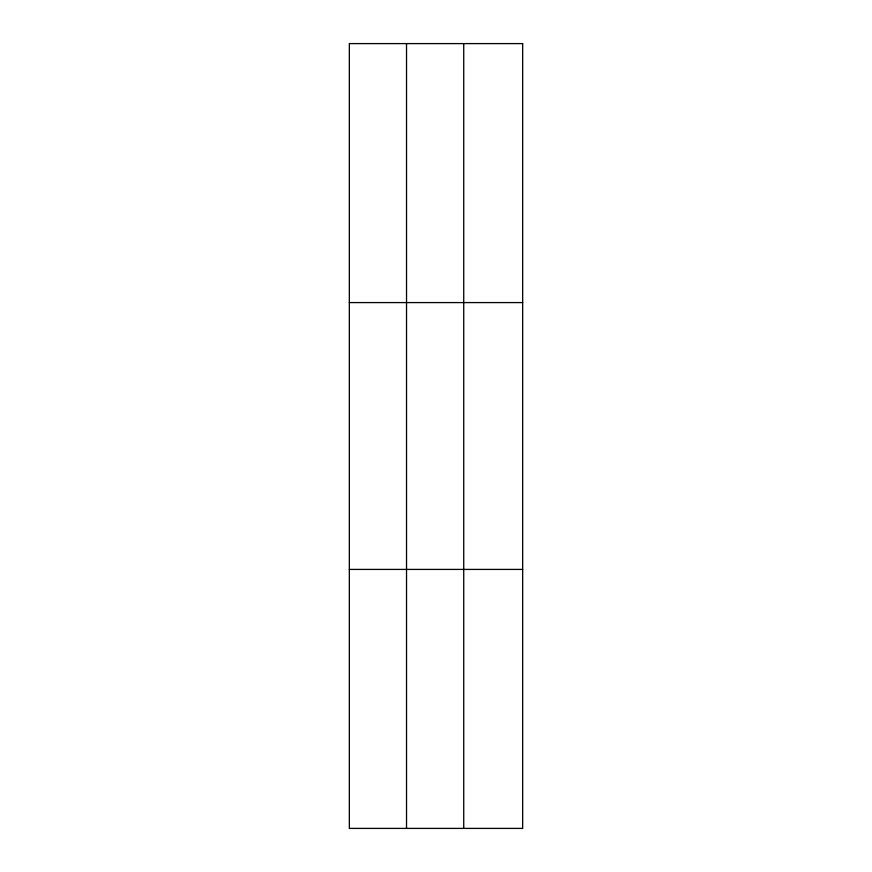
<?xml version="1.0" encoding="UTF-8"?>
<svg xmlns="http://www.w3.org/2000/svg" width="872" height="872" viewBox="0 0 872 872"><rect width="100%" height="100%" fill="white"/><g stroke="black" fill="none" stroke-linecap="round" stroke-linejoin="round"><path stroke-width="1.31" d="M406.526 43.6L406.526 828.4M463.73 43.6L463.73 828.4M349.334 302.584L522.666 302.584M349.334 569.416L522.666 569.416M522.666 43.6L522.666 828.4L349.334 828.4L349.334 43.6L522.666 43.6"/></g></svg>
